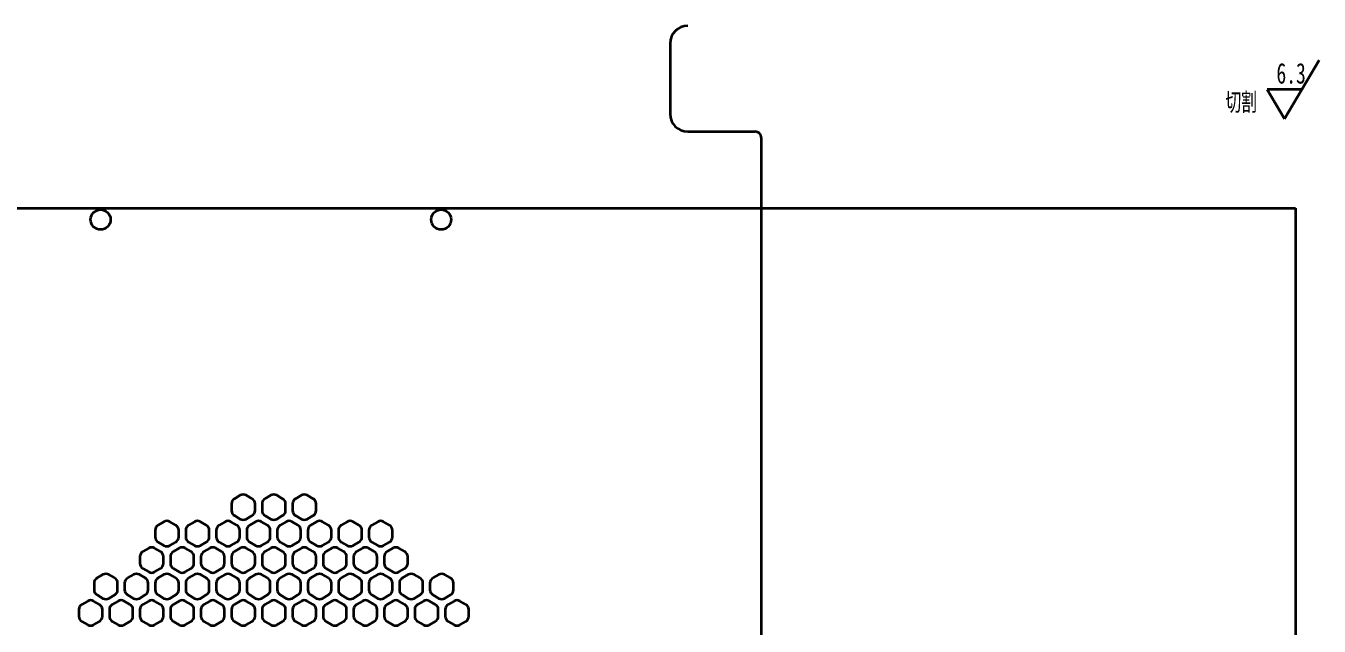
# Paper-space layout '图纸1(2)' of a CAD drawing. Header units: millimetres. Extents: x -88 to 515, y -34 to 440.
# Drawn here: x 75 to 295.2, y 134.3 to 236.5 of the extents above; entities that cross this region are included whole.
import ezdxf

# ---------------------------------------------------------------- set-up
doc = ezdxf.new("R2010")
doc.units = ezdxf.units.MM
doc.layers.add('FORMAT', color=7, linetype='Continuous', lineweight=35)
doc.layers.add('轮廓实线层', color=7, linetype='Continuous', lineweight=35)
doc.styles.add('SLDTEXTSTYLE0', font='TXT', dxfattribs={"width": 0.7, "bigfont": 'bigfont'})
doc.styles.add('SLDTEXTSTYLE1', font='TXT', dxfattribs={"width": 0.7})

# ---------------------------------------------------------------- blocks, each defined once
blk = doc.blocks.new('SW_SFSYMBOL_3')
at = {"layer": 'FORMAT', "color": 0}
for p, q in [((1.37, -5), (7.27, 5)), ((1.37, -5), (-1.58, 0)), ((4.32, 0), (-1.58, 0))]:
    blk.add_line(p, q, dxfattribs=at)
at = {"layer": 'FORMAT', "color": 0, "char_height": 3.5, "attachment_point": 1}
for s, insert, style in [('6.3', (0, 4.51), 'SLDTEXTSTYLE1'), ('切割', (-8.69, -0.49), 'SLDTEXTSTYLE0')]:
    blk.add_mtext(s, dxfattribs=dict(at, insert=insert, style=style))

psp = doc.layouts.new('图纸1(2)')

# ---------------------------------------------------------------- linework, layer by layer
at = {"color": 7, "linetype": 'Continuous', "lineweight": 35}
for p, q in [((184.68, 233.5), (184.68, 221.5)), ((187.68, 218.5), (199.18, 218.5)), ((200.18, 217.5), (200.18, 124.21)), ((111.48, 156.55), (110.48, 155.97)), ((113.48, 155.97), (112.48, 156.55)), ((116.68, 156.55), (115.68, 155.97)), ((118.68, 155.97), (117.68, 156.55)), ((121.88, 156.55), (120.88, 155.97)), ((123.88, 155.97), (122.88, 156.55)), ((109.98, 155.1), (109.98, 153.95)), ((113.98, 153.95), (113.98, 155.1)), ((115.18, 155.1), (115.18, 153.95)), ((119.18, 153.95), (119.18, 155.1)), ((120.38, 155.1), (120.38, 153.95)), ((124.38, 153.95), (124.38, 155.1)), ((98.48, 152.04), (97.48, 151.47)), ((100.48, 151.47), (99.48, 152.04)), ((103.68, 152.04), (102.68, 151.47)), ((105.68, 151.47), (104.68, 152.04)), ((108.88, 152.04), (107.88, 151.47)), ((110.88, 151.47), (109.88, 152.04)), ((110.48, 153.08), (111.48, 152.5)), ((112.48, 152.5), (113.48, 153.08)), ((114.08, 152.04), (113.08, 151.47)), ((116.08, 151.47), (115.08, 152.04)), ((115.68, 153.08), (116.68, 152.5)), ((117.68, 152.5), (118.68, 153.08)), ((119.28, 152.04), (118.28, 151.47)), ((121.28, 151.47), (120.28, 152.04)), ((120.88, 153.08), (121.88, 152.5)), ((122.88, 152.5), (123.88, 153.08)), ((124.48, 152.04), (123.48, 151.47)), ((126.48, 151.47), (125.48, 152.04)), ((129.68, 152.04), (128.68, 151.47)), ((131.68, 151.47), (130.68, 152.04)), ((134.88, 152.04), (133.88, 151.47)), ((136.88, 151.47), (135.88, 152.04)), ((96.98, 150.6), (96.98, 149.44)), ((100.98, 149.44), (100.98, 150.6)), ((102.18, 150.6), (102.18, 149.44)), ((106.18, 149.44), (106.18, 150.6)), ((107.38, 150.6), (107.38, 149.44)), ((111.38, 149.44), (111.38, 150.6)), ((112.58, 150.6), (112.58, 149.44)), ((116.58, 149.44), (116.58, 150.6)), ((117.78, 150.6), (117.78, 149.44)), ((121.78, 149.44), (121.78, 150.6)), ((122.98, 150.6), (122.98, 149.44)), ((126.98, 149.44), (126.98, 150.6)), ((128.18, 150.6), (128.18, 149.44)), ((132.18, 149.44), (132.18, 150.6)), ((133.38, 150.6), (133.38, 149.44)), ((137.38, 149.44), (137.38, 150.6)), ((97.48, 148.58), (98.48, 148)), ((99.48, 148), (100.48, 148.58)), ((102.68, 148.58), (103.68, 148)), ((104.68, 148), (105.68, 148.58)), ((107.88, 148.58), (108.88, 148)), ((109.88, 148), (110.88, 148.58)), ((113.08, 148.58), (114.08, 148)), ((115.08, 148), (116.08, 148.58)), ((118.28, 148.58), (119.28, 148)), ((120.28, 148), (121.28, 148.58)), ((123.48, 148.58), (124.48, 148)), ((125.48, 148), (126.48, 148.58)), ((128.68, 148.58), (129.68, 148)), ((130.68, 148), (131.68, 148.58)), ((133.88, 148.58), (134.88, 148)), ((135.88, 148), (136.88, 148.58)), ((94.38, 146.1), (94.38, 144.94)), ((95.88, 147.54), (94.88, 146.96)), ((97.88, 146.96), (96.88, 147.54)), ((98.38, 144.94), (98.38, 146.1)), ((99.58, 146.1), (99.58, 144.94)), ((101.08, 147.54), (100.08, 146.96)), ((103.08, 146.96), (102.08, 147.54)), ((103.58, 144.94), (103.58, 146.1)), ((104.78, 146.1), (104.78, 144.94)), ((106.28, 147.54), (105.28, 146.96)), ((108.28, 146.96), (107.28, 147.54)), ((108.78, 144.94), (108.78, 146.1)), ((109.98, 146.1), (109.98, 144.94)), ((111.48, 147.54), (110.48, 146.96)), ((113.48, 146.96), (112.48, 147.54)), ((113.98, 144.94), (113.98, 146.1)), ((115.18, 146.1), (115.18, 144.94)), ((116.68, 147.54), (115.68, 146.96)), ((118.68, 146.96), (117.68, 147.54)), ((119.18, 144.94), (119.18, 146.1)), ((120.38, 146.1), (120.38, 144.94)), ((121.88, 147.54), (120.88, 146.96)), ((123.88, 146.96), (122.88, 147.54)), ((124.38, 144.94), (124.38, 146.1)), ((125.58, 146.1), (125.58, 144.94)), ((127.08, 147.54), (126.08, 146.96)), ((129.08, 146.96), (128.08, 147.54)), ((129.58, 144.94), (129.58, 146.1)), ((130.78, 146.1), (130.78, 144.94)), ((132.28, 147.54), (131.28, 146.96)), ((134.28, 146.96), (133.28, 147.54)), ((134.78, 144.94), (134.78, 146.1)), ((135.98, 146.1), (135.98, 144.94)), ((137.48, 147.54), (136.48, 146.96)), ((139.48, 146.96), (138.48, 147.54)), ((139.98, 144.94), (139.98, 146.1)), ((94.88, 144.08), (95.88, 143.5)), ((96.88, 143.5), (97.88, 144.08)), ((100.08, 144.08), (101.08, 143.5)), ((102.08, 143.5), (103.08, 144.08)), ((105.28, 144.08), (106.28, 143.5)), ((107.28, 143.5), (108.28, 144.08)), ((110.48, 144.08), (111.48, 143.5)), ((112.48, 143.5), (113.48, 144.08)), ((115.68, 144.08), (116.68, 143.5)), ((117.68, 143.5), (118.68, 144.08)), ((120.88, 144.08), (121.88, 143.5)), ((122.88, 143.5), (123.88, 144.08)), ((126.08, 144.08), (127.08, 143.5)), ((128.08, 143.5), (129.08, 144.08)), ((131.28, 144.08), (132.28, 143.5)), ((133.28, 143.5), (134.28, 144.08)), ((136.48, 144.08), (137.48, 143.5)), ((138.48, 143.5), (139.48, 144.08)), ((86.58, 141.59), (86.58, 140.44)), ((88.08, 143.04), (87.08, 142.46)), ((90.08, 142.46), (89.08, 143.04)), ((90.58, 140.44), (90.58, 141.59)), ((91.78, 141.59), (91.78, 140.44)), ((93.28, 143.04), (92.28, 142.46)), ((95.28, 142.46), (94.28, 143.04)), ((95.78, 140.44), (95.78, 141.59)), ((96.98, 141.59), (96.98, 140.44)), ((98.48, 143.04), (97.48, 142.46)), ((100.48, 142.46), (99.48, 143.04)), ((100.98, 140.44), (100.98, 141.59)), ((102.18, 141.59), (102.18, 140.44)), ((103.68, 143.04), (102.68, 142.46)), ((105.68, 142.46), (104.68, 143.04)), ((106.18, 140.44), (106.18, 141.59)), ((107.38, 141.59), (107.38, 140.44)), ((108.88, 143.04), (107.88, 142.46)), ((110.88, 142.46), (109.88, 143.04)), ((111.38, 140.44), (111.38, 141.59)), ((112.58, 141.59), (112.58, 140.44)), ((114.08, 143.04), (113.08, 142.46)), ((116.08, 142.46), (115.08, 143.04)), ((116.58, 140.44), (116.58, 141.59)), ((117.78, 141.59), (117.78, 140.44)), ((119.28, 143.04), (118.28, 142.46)), ((121.28, 142.46), (120.28, 143.04)), ((121.78, 140.44), (121.78, 141.59)), ((122.98, 141.59), (122.98, 140.44)), ((124.48, 143.04), (123.48, 142.46)), ((126.48, 142.46), (125.48, 143.04)), ((126.98, 140.44), (126.98, 141.59)), ((128.18, 141.59), (128.18, 140.44)), ((129.68, 143.04), (128.68, 142.46)), ((131.68, 142.46), (130.68, 143.04)), ((132.18, 140.44), (132.18, 141.59)), ((133.38, 141.59), (133.38, 140.44)), ((134.88, 143.04), (133.88, 142.46)), ((136.88, 142.46), (135.88, 143.04)), ((137.38, 140.44), (137.38, 141.59)), ((138.58, 141.59), (138.58, 140.44)), ((140.08, 143.04), (139.08, 142.46)), ((142.08, 142.46), (141.08, 143.04)), ((142.58, 140.44), (142.58, 141.59)), ((143.78, 141.59), (143.78, 140.44)), ((145.28, 143.04), (144.28, 142.46)), ((147.28, 142.46), (146.28, 143.04)), ((147.78, 140.44), (147.78, 141.59)), ((87.08, 139.57), (88.08, 138.99)), ((89.08, 138.99), (90.08, 139.57)), ((92.28, 139.57), (93.28, 138.99)), ((94.28, 138.99), (95.28, 139.57)), ((97.48, 139.57), (98.48, 138.99)), ((99.48, 138.99), (100.48, 139.57)), ((102.68, 139.57), (103.68, 138.99)), ((104.68, 138.99), (105.68, 139.57)), ((107.88, 139.57), (108.88, 138.99)), ((109.88, 138.99), (110.88, 139.57)), ((113.08, 139.57), (114.08, 138.99)), ((115.08, 138.99), (116.08, 139.57)), ((118.28, 139.57), (119.28, 138.99)), ((120.28, 138.99), (121.28, 139.57)), ((123.48, 139.57), (124.48, 138.99)), ((125.48, 138.99), (126.48, 139.57)), ((128.68, 139.57), (129.68, 138.99)), ((130.68, 138.99), (131.68, 139.57)), ((133.88, 139.57), (134.88, 138.99)), ((135.88, 138.99), (136.88, 139.57)), ((139.08, 139.57), (140.08, 138.99)), ((141.08, 138.99), (142.08, 139.57)), ((144.28, 139.57), (145.28, 138.99)), ((146.28, 138.99), (147.28, 139.57)), ((83.98, 137.09), (83.98, 135.93)), ((85.48, 138.53), (84.48, 137.96)), ((87.48, 137.96), (86.48, 138.53)), ((87.98, 135.93), (87.98, 137.09)), ((89.18, 137.09), (89.18, 135.93)), ((90.68, 138.53), (89.68, 137.96)), ((92.68, 137.96), (91.68, 138.53)), ((93.18, 135.93), (93.18, 137.09)), ((94.38, 137.09), (94.38, 135.93)), ((95.88, 138.53), (94.88, 137.96)), ((97.88, 137.96), (96.88, 138.53)), ((98.38, 135.93), (98.38, 137.09)), ((99.58, 137.09), (99.58, 135.93)), ((101.08, 138.53), (100.08, 137.96)), ((103.08, 137.96), (102.08, 138.53)), ((103.58, 135.93), (103.58, 137.09)), ((104.78, 137.09), (104.78, 135.93)), ((106.28, 138.53), (105.28, 137.96)), ((108.28, 137.96), (107.28, 138.53)), ((108.78, 135.93), (108.78, 137.09)), ((109.98, 137.09), (109.98, 135.93)), ((111.48, 138.53), (110.48, 137.96)), ((113.48, 137.96), (112.48, 138.53)), ((113.98, 135.93), (113.98, 137.09)), ((115.18, 137.09), (115.18, 135.93)), ((116.68, 138.53), (115.68, 137.96)), ((118.68, 137.96), (117.68, 138.53)), ((119.18, 135.93), (119.18, 137.09)), ((120.38, 137.09), (120.38, 135.93)), ((121.88, 138.53), (120.88, 137.96)), ((123.88, 137.96), (122.88, 138.53)), ((124.38, 135.93), (124.38, 137.09)), ((125.58, 137.09), (125.58, 135.93)), ((127.08, 138.53), (126.08, 137.96)), ((129.08, 137.96), (128.08, 138.53)), ((129.58, 135.93), (129.58, 137.09)), ((130.78, 137.09), (130.78, 135.93)), ((132.28, 138.53), (131.28, 137.96)), ((134.28, 137.96), (133.28, 138.53)), ((134.78, 135.93), (134.78, 137.09)), ((135.98, 137.09), (135.98, 135.93)), ((137.48, 138.53), (136.48, 137.96)), ((139.48, 137.96), (138.48, 138.53)), ((139.98, 135.93), (139.98, 137.09)), ((141.18, 137.09), (141.18, 135.93)), ((142.68, 138.53), (141.68, 137.96)), ((144.68, 137.96), (143.68, 138.53)), ((145.18, 135.93), (145.18, 137.09)), ((146.38, 137.09), (146.38, 135.93)), ((147.88, 138.53), (146.88, 137.96)), ((149.88, 137.96), (148.88, 138.53)), ((150.38, 135.93), (150.38, 137.09)), ((84.48, 135.07), (85.48, 134.49)), ((86.48, 134.49), (87.48, 135.07)), ((89.68, 135.07), (90.68, 134.49)), ((91.68, 134.49), (92.68, 135.07)), ((94.88, 135.07), (95.88, 134.49)), ((96.88, 134.49), (97.88, 135.07)), ((100.08, 135.07), (101.08, 134.49)), ((102.08, 134.49), (103.08, 135.07)), ((105.28, 135.07), (106.28, 134.49)), ((107.28, 134.49), (108.28, 135.07)), ((110.48, 135.07), (111.48, 134.49)), ((112.48, 134.49), (113.48, 135.07)), ((115.68, 135.07), (116.68, 134.49)), ((117.68, 134.49), (118.68, 135.07)), ((120.88, 135.07), (121.88, 134.49)), ((122.88, 134.49), (123.88, 135.07)), ((126.08, 135.07), (127.08, 134.49)), ((128.08, 134.49), (129.08, 135.07)), ((131.28, 135.07), (132.28, 134.49)), ((133.28, 134.49), (134.28, 135.07)), ((136.48, 135.07), (137.48, 134.49)), ((138.48, 134.49), (139.48, 135.07)), ((141.68, 135.07), (142.68, 134.49)), ((143.68, 134.49), (144.68, 135.07)), ((146.88, 135.07), (147.88, 134.49)), ((148.88, 134.49), (149.88, 135.07))]:
    psp.add_line(p, q, dxfattribs=at)
for centre in [(87.68, 203.5), (145.68, 203.5)]:
    psp.add_circle(centre, 1.7, dxfattribs=at)
for centre, radius, start, end in [((187.68, 233.5), 3, 90, 180), ((187.68, 221.5), 3, 180, 270), ((199.18, 217.5), 1, 0, 90), ((111.98, 155.68), 1, 60, 120), ((117.18, 155.68), 1, 60, 120), ((122.38, 155.68), 1, 60, 120), ((110.98, 155.1), 1, 120, 180), ((112.98, 155.1), 1, 0, 60), ((116.18, 155.1), 1, 120, 180), ((118.18, 155.1), 1, 0, 60), ((121.38, 155.1), 1, 120, 180), ((123.38, 155.1), 1, 0, 60), ((98.98, 151.18), 1, 60, 120), ((104.18, 151.18), 1, 60, 120), ((109.38, 151.18), 1, 60, 120), ((110.98, 153.95), 1, 180, 240), ((111.98, 153.37), 1, 240, 300), ((112.98, 153.95), 1, 300, 0), ((114.58, 151.18), 1, 60, 120), ((116.18, 153.95), 1, 180, 240), ((117.18, 153.37), 1, 240, 300), ((118.18, 153.95), 1, 300, 0), ((119.78, 151.18), 1, 60, 120), ((121.38, 153.95), 1, 180, 240), ((122.38, 153.37), 1, 240, 300), ((123.38, 153.95), 1, 300, 0), ((124.98, 151.18), 1, 60, 120), ((130.18, 151.18), 1, 60, 120), ((135.38, 151.18), 1, 60, 120), ((97.98, 150.6), 1, 120, 180), ((99.98, 150.6), 1, 0, 60), ((103.18, 150.6), 1, 120, 180), ((105.18, 150.6), 1, 0, 60), ((108.38, 150.6), 1, 120, 180), ((110.38, 150.6), 1, 0, 60), ((113.58, 150.6), 1, 120, 180), ((115.58, 150.6), 1, 0, 60), ((118.78, 150.6), 1, 120, 180), ((120.78, 150.6), 1, 0, 60), ((123.98, 150.6), 1, 120, 180), ((125.98, 150.6), 1, 0, 60), ((129.18, 150.6), 1, 120, 180), ((131.18, 150.6), 1, 0, 60), ((134.38, 150.6), 1, 120, 180), ((136.38, 150.6), 1, 0, 60), ((96.38, 146.67), 1, 60, 120), ((97.98, 149.44), 1, 180, 240), ((98.98, 148.87), 1, 240, 300), ((99.98, 149.44), 1, 300, 0), ((101.58, 146.67), 1, 60, 120), ((103.18, 149.44), 1, 180, 240), ((104.18, 148.87), 1, 240, 300), ((105.18, 149.44), 1, 300, 0), ((106.78, 146.67), 1, 60, 120), ((108.38, 149.44), 1, 180, 240), ((109.38, 148.87), 1, 240, 300), ((110.38, 149.44), 1, 300, 0), ((111.98, 146.67), 1, 60, 120), ((113.58, 149.44), 1, 180, 240), ((114.58, 148.87), 1, 240, 300), ((115.58, 149.44), 1, 300, 0), ((117.18, 146.67), 1, 60, 120), ((118.78, 149.44), 1, 180, 240), ((119.78, 148.87), 1, 240, 300), ((120.78, 149.44), 1, 300, 0), ((122.38, 146.67), 1, 60, 120), ((123.98, 149.44), 1, 180, 240), ((124.98, 148.87), 1, 240, 300), ((125.98, 149.44), 1, 300, 0), ((127.58, 146.67), 1, 60, 120), ((129.18, 149.44), 1, 180, 240), ((130.18, 148.87), 1, 240, 300), ((131.18, 149.44), 1, 300, 0), ((132.78, 146.67), 1, 60, 120), ((134.38, 149.44), 1, 180, 240), ((135.38, 148.87), 1, 240, 300), ((136.38, 149.44), 1, 300, 0), ((137.98, 146.67), 1, 60, 120), ((95.38, 146.1), 1, 120, 180), ((97.38, 146.1), 1, 0, 60), ((100.58, 146.1), 1, 120, 180), ((102.58, 146.1), 1, 0, 60), ((105.78, 146.1), 1, 120, 180), ((107.78, 146.1), 1, 0, 60), ((110.98, 146.1), 1, 120, 180), ((112.98, 146.1), 1, 0, 60), ((116.18, 146.1), 1, 120, 180), ((118.18, 146.1), 1, 0, 60), ((121.38, 146.1), 1, 120, 180), ((123.38, 146.1), 1, 0, 60), ((126.58, 146.1), 1, 120, 180), ((128.58, 146.1), 1, 0, 60), ((131.78, 146.1), 1, 120, 180), ((133.78, 146.1), 1, 0, 60), ((136.98, 146.1), 1, 120, 180), ((138.98, 146.1), 1, 0, 60), ((88.58, 142.17), 1, 60, 120), ((93.78, 142.17), 1, 60, 120), ((95.38, 144.94), 1, 180, 240), ((96.38, 144.36), 1, 240, 300), ((97.38, 144.94), 1, 300, 0), ((98.98, 142.17), 1, 60, 120), ((100.58, 144.94), 1, 180, 240), ((101.58, 144.36), 1, 240, 300), ((102.58, 144.94), 1, 300, 0), ((104.18, 142.17), 1, 60, 120), ((105.78, 144.94), 1, 180, 240), ((106.78, 144.36), 1, 240, 300), ((107.78, 144.94), 1, 300, 0), ((109.38, 142.17), 1, 60, 120), ((110.98, 144.94), 1, 180, 240), ((111.98, 144.36), 1, 240, 300), ((112.98, 144.94), 1, 300, 0), ((114.58, 142.17), 1, 60, 120), ((116.18, 144.94), 1, 180, 240), ((117.18, 144.36), 1, 240, 300), ((118.18, 144.94), 1, 300, 0), ((119.78, 142.17), 1, 60, 120), ((121.38, 144.94), 1, 180, 240), ((122.38, 144.36), 1, 240, 300), ((123.38, 144.94), 1, 300, 0), ((124.98, 142.17), 1, 60, 120), ((126.58, 144.94), 1, 180, 240), ((127.58, 144.36), 1, 240, 300), ((128.58, 144.94), 1, 300, 0), ((130.18, 142.17), 1, 60, 120), ((131.78, 144.94), 1, 180, 240), ((132.78, 144.36), 1, 240, 300), ((133.78, 144.94), 1, 300, 0), ((135.38, 142.17), 1, 60, 120), ((136.98, 144.94), 1, 180, 240), ((137.98, 144.36), 1, 240, 300), ((138.98, 144.94), 1, 300, 0), ((140.58, 142.17), 1, 60, 120), ((145.78, 142.17), 1, 60, 120), ((87.58, 141.59), 1, 120, 180), ((89.58, 141.59), 1, 0, 60), ((92.78, 141.59), 1, 120, 180), ((94.78, 141.59), 1, 0, 60), ((97.98, 141.59), 1, 120, 180), ((99.98, 141.59), 1, 0, 60), ((103.18, 141.59), 1, 120, 180), ((105.18, 141.59), 1, 0, 60), ((108.38, 141.59), 1, 120, 180), ((110.38, 141.59), 1, 0, 60), ((113.58, 141.59), 1, 120, 180), ((115.58, 141.59), 1, 0, 60), ((118.78, 141.59), 1, 120, 180), ((120.78, 141.59), 1, 0, 60), ((123.98, 141.59), 1, 120, 180), ((125.98, 141.59), 1, 0, 60), ((129.18, 141.59), 1, 120, 180), ((131.18, 141.59), 1, 0, 60), ((134.38, 141.59), 1, 120, 180), ((136.38, 141.59), 1, 0, 60), ((139.58, 141.59), 1, 120, 180), ((141.58, 141.59), 1, 0, 60), ((144.78, 141.59), 1, 120, 180), ((146.78, 141.59), 1, 0, 60), ((87.58, 140.44), 1, 180, 240), ((88.58, 139.86), 1, 240, 300), ((89.58, 140.44), 1, 300, 0), ((92.78, 140.44), 1, 180, 240), ((93.78, 139.86), 1, 240, 300), ((94.78, 140.44), 1, 300, 0), ((97.98, 140.44), 1, 180, 240), ((98.98, 139.86), 1, 240, 300), ((99.98, 140.44), 1, 300, 0), ((103.18, 140.44), 1, 180, 240), ((104.18, 139.86), 1, 240, 300), ((105.18, 140.44), 1, 300, 0), ((108.38, 140.44), 1, 180, 240), ((109.38, 139.86), 1, 240, 300), ((110.38, 140.44), 1, 300, 0), ((113.58, 140.44), 1, 180, 240), ((114.58, 139.86), 1, 240, 300), ((115.58, 140.44), 1, 300, 0), ((118.78, 140.44), 1, 180, 240), ((119.78, 139.86), 1, 240, 300), ((120.78, 140.44), 1, 300, 0), ((123.98, 140.44), 1, 180, 240), ((124.98, 139.86), 1, 240, 300), ((125.98, 140.44), 1, 300, 0), ((129.18, 140.44), 1, 180, 240), ((130.18, 139.86), 1, 240, 300), ((131.18, 140.44), 1, 300, 0), ((134.38, 140.44), 1, 180, 240), ((135.38, 139.86), 1, 240, 300), ((136.38, 140.44), 1, 300, 0), ((139.58, 140.44), 1, 180, 240), ((140.58, 139.86), 1, 240, 300), ((141.58, 140.44), 1, 300, 0), ((144.78, 140.44), 1, 180, 240), ((145.78, 139.86), 1, 240, 300), ((146.78, 140.44), 1, 300, 0), ((84.98, 137.09), 1, 120, 180), ((85.98, 137.67), 1, 60, 120), ((86.98, 137.09), 1, 0, 60), ((90.18, 137.09), 1, 120, 180), ((91.18, 137.67), 1, 60, 120), ((92.18, 137.09), 1, 0, 60), ((95.38, 137.09), 1, 120, 180), ((96.38, 137.67), 1, 60, 120), ((97.38, 137.09), 1, 0, 60), ((100.58, 137.09), 1, 120, 180), ((101.58, 137.67), 1, 60, 120), ((102.58, 137.09), 1, 0, 60), ((105.78, 137.09), 1, 120, 180), ((106.78, 137.67), 1, 60, 120), ((107.78, 137.09), 1, 0, 60), ((110.98, 137.09), 1, 120, 180), ((111.98, 137.67), 1, 60, 120), ((112.98, 137.09), 1, 0, 60), ((116.18, 137.09), 1, 120, 180), ((117.18, 137.67), 1, 60, 120), ((118.18, 137.09), 1, 0, 60), ((121.38, 137.09), 1, 120, 180), ((122.38, 137.67), 1, 60, 120), ((123.38, 137.09), 1, 0, 60), ((126.58, 137.09), 1, 120, 180), ((127.58, 137.67), 1, 60, 120), ((128.58, 137.09), 1, 0, 60), ((131.78, 137.09), 1, 120, 180), ((132.78, 137.67), 1, 60, 120), ((133.78, 137.09), 1, 0, 60), ((136.98, 137.09), 1, 120, 180), ((137.98, 137.67), 1, 60, 120), ((138.98, 137.09), 1, 0, 60), ((142.18, 137.09), 1, 120, 180), ((143.18, 137.67), 1, 60, 120), ((144.18, 137.09), 1, 0, 60), ((147.38, 137.09), 1, 120, 180), ((148.38, 137.67), 1, 60, 120), ((149.38, 137.09), 1, 0, 60), ((84.98, 135.93), 1, 180, 240), ((85.98, 135.36), 1, 240, 300), ((86.98, 135.93), 1, 300, 0), ((90.18, 135.93), 1, 180, 240), ((91.18, 135.36), 1, 240, 300), ((92.18, 135.93), 1, 300, 0), ((95.38, 135.93), 1, 180, 240), ((96.38, 135.36), 1, 240, 300), ((97.38, 135.93), 1, 300, 0), ((100.58, 135.93), 1, 180, 240), ((101.58, 135.36), 1, 240, 300), ((102.58, 135.93), 1, 300, 0), ((105.78, 135.93), 1, 180, 240), ((106.78, 135.36), 1, 240, 300), ((107.78, 135.93), 1, 300, 0), ((110.98, 135.93), 1, 180, 240), ((111.98, 135.36), 1, 240, 300), ((112.98, 135.93), 1, 300, 0), ((116.18, 135.93), 1, 180, 240), ((117.18, 135.36), 1, 240, 300), ((118.18, 135.93), 1, 300, 0), ((121.38, 135.93), 1, 180, 240), ((122.38, 135.36), 1, 240, 300), ((123.38, 135.93), 1, 300, 0), ((126.58, 135.93), 1, 180, 240), ((127.58, 135.36), 1, 240, 300), ((128.58, 135.93), 1, 300, 0), ((131.78, 135.93), 1, 180, 240), ((132.78, 135.36), 1, 240, 300), ((133.78, 135.93), 1, 300, 0), ((136.98, 135.93), 1, 180, 240), ((137.98, 135.36), 1, 240, 300), ((138.98, 135.93), 1, 300, 0), ((142.18, 135.93), 1, 180, 240), ((143.18, 135.36), 1, 240, 300), ((144.18, 135.93), 1, 300, 0), ((147.38, 135.93), 1, 180, 240), ((148.38, 135.36), 1, 240, 300), ((149.38, 135.93), 1, 300, 0)]:
    psp.add_arc(centre, radius, start, end, dxfattribs=at)
at = {"layer": '轮廓实线层'}
for p, q in [((14.19, 205.45), (291.19, 205.45)), ((291.19, 205.45), (291.19, 5.45))]:
    psp.add_line(p, q, dxfattribs=at)

# ---------------------------------------------------------------- block references
at = {"layer": 'FORMAT'}
psp.add_blockref('SW_SFSYMBOL_3', (287.94, 225.66), dxfattribs=at)

doc.saveas('drawing.dxf')
